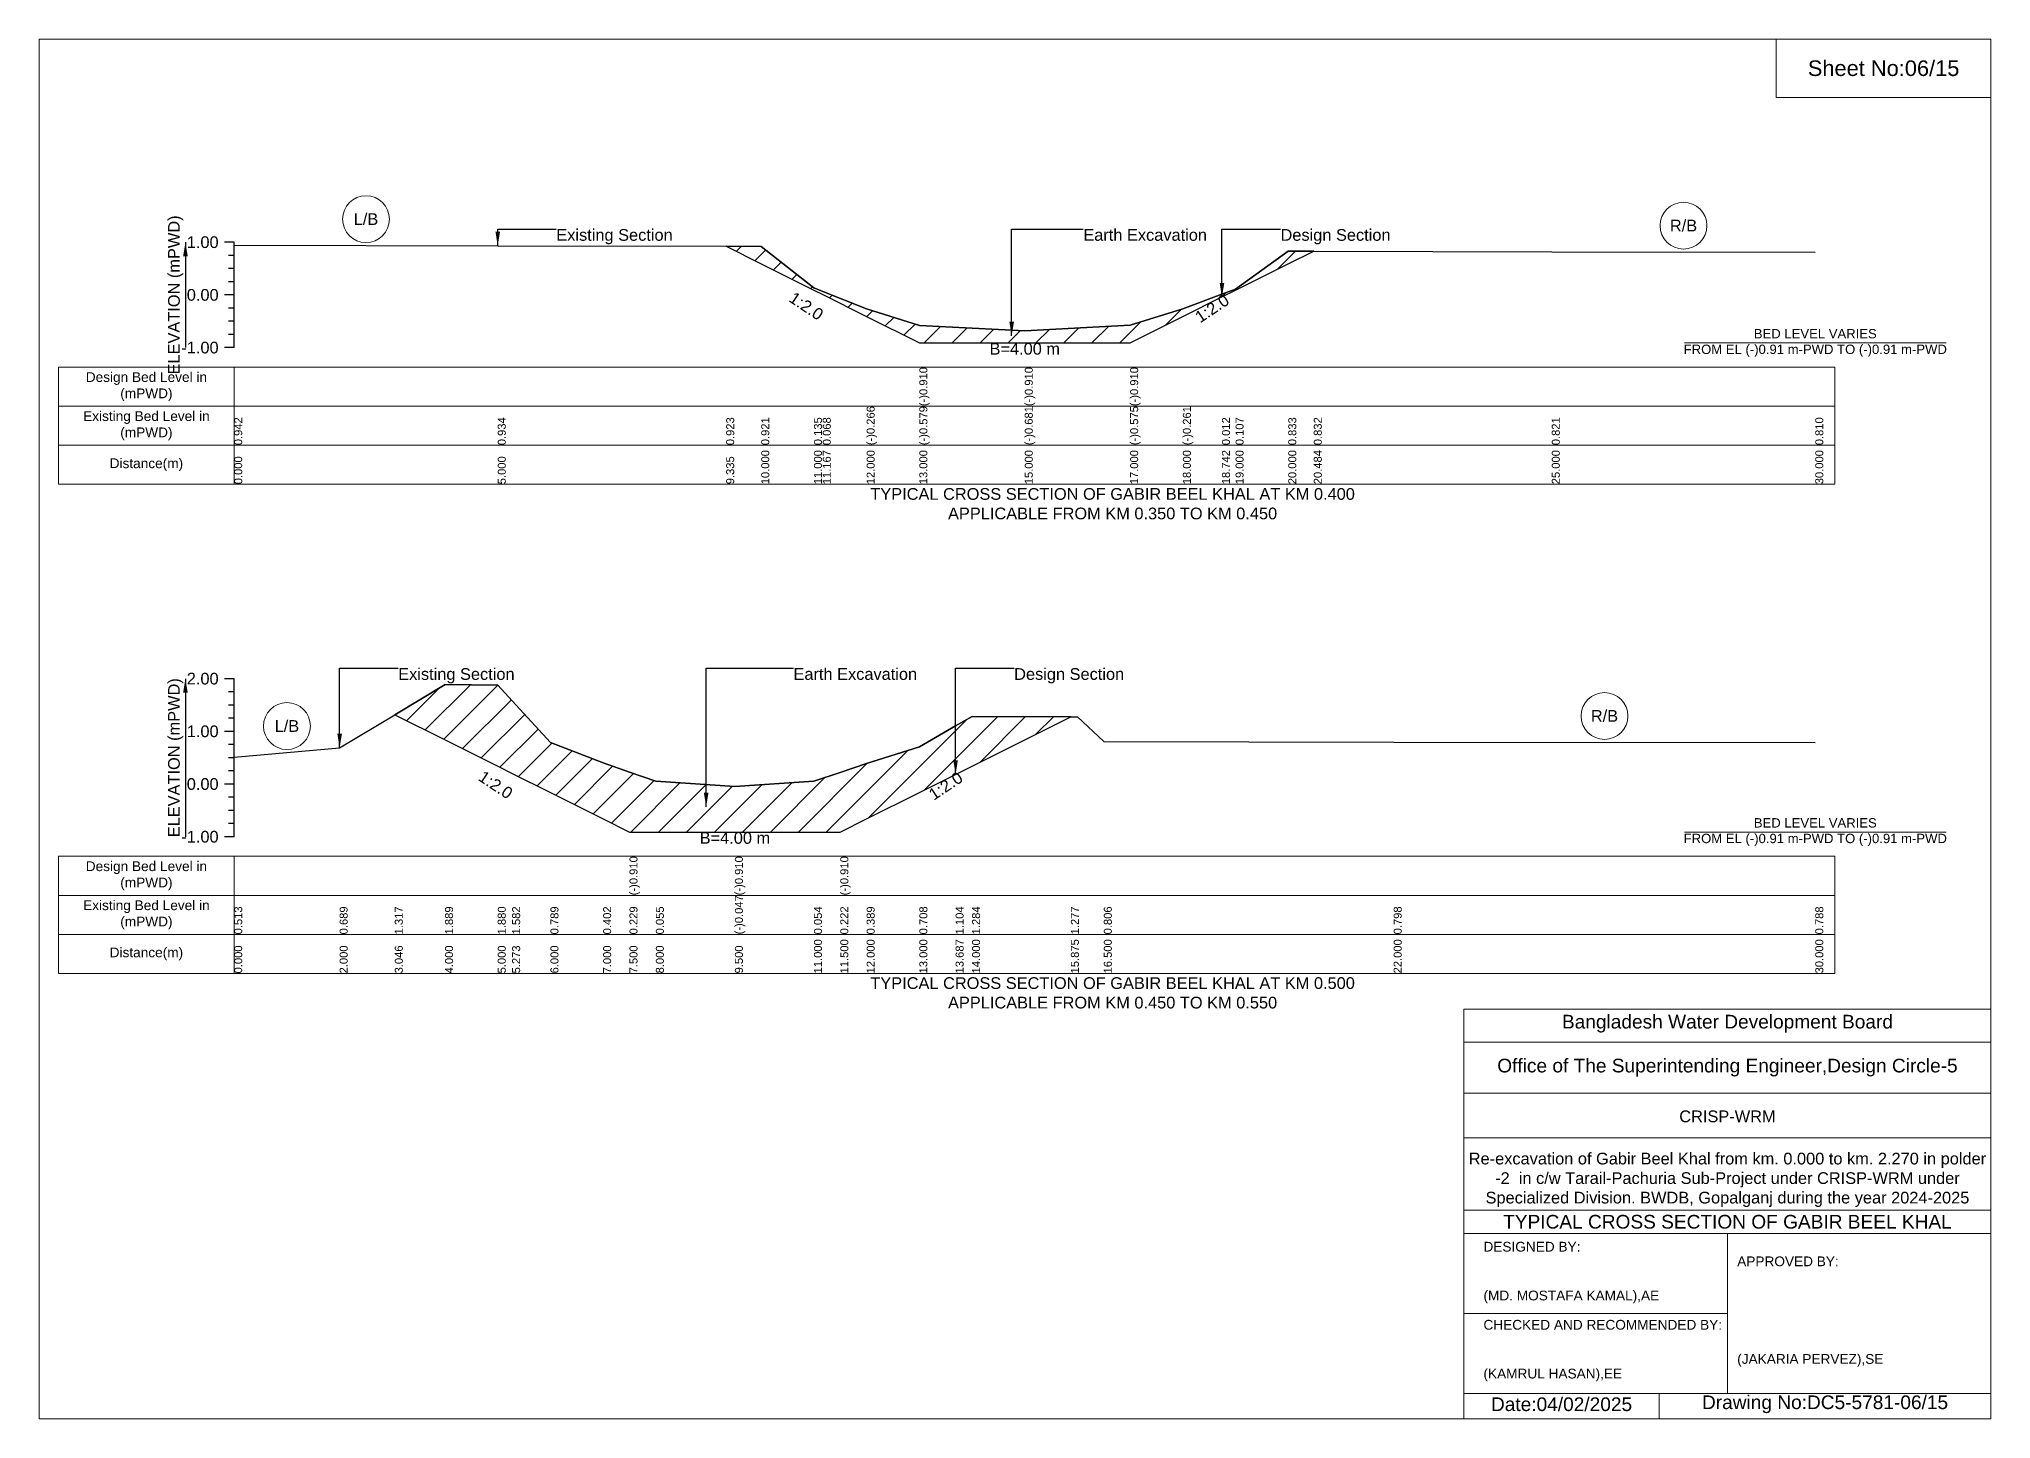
# Model space of a CAD drawing. Header units: inches. Extents: x 91000 to 258000, y -5656 to 6519.
# Drawn here: x 150000 to 158000, y -5656 to 0 of the extents above; entities that cross this region are included whole.
import ezdxf

# ---------------------------------------------------------------- set-up
doc = ezdxf.new("R2010")
doc.units = ezdxf.units.IN
doc.header["$LTSCALE"] = 7
doc.header["$MEASUREMENT"] = 0
for name, color, linetype, lineweight in [('Cross section Data Border', 7, 'Continuous', 9), ('Cross Section Labels', 7, 'Continuous', 9), ('Existing_Bed_Level for Xsection', 7, 'Continuous', 25)]:
    doc.layers.add(name, color=color, linetype=linetype, lineweight=lineweight)
doc.styles.get("Standard").update_dxf_attribs({"font": 'arial.ttf'})
doc.dimstyles.get("Standard").update_dxf_attribs({"dimtxt": 0.18, "dimasz": 0.18, "dimexe": 0.18, "dimexo": 0.0625, "dimgap": 0.09, "dimtad": 0, "dimtih": 1, "dimtoh": 1, "dimdec": 4, "dimzin": 0, "dimdsep": 46, "dimtxsty": 'Standard', "dimcen": 0.09, "dimadec": 0, "dimazin": 0, "dimtfac": 1, "dimtdec": 4, "dimtofl": 0, "dimtmove": 0, "dimatfit": 3, "dimfxl": 1, "dimtolj": 1, "dimtzin": 0, "dimarcsym": 0})

msp = doc.modelspace()

# ---------------------------------------------------------------- hatches: boundary and pattern name
at = {"layer": 'Existing_Bed_Level for Xsection'}
h = msp.add_hatch(dxfattribs=at)
h.set_pattern_fill('ANSI31', color=256, scale=648, style=0)
h.paths.add_polyline_path([(152816.3, -849.6), (152960, -921.5), (153176, -1029.5), (153212.1, -1047.5), (153392, -1137.5), (153608, -1245.5), (154040, -1245.5), (154472, -1245.5), (154688, -1137.5), (154848.2, -1057.3), (154904, -1029.5), (155120, -921.5), (155224.5, -869.2), (155120, -869), (154904, -1025.8), (154848.2, -1046.3), (154688, -1105.3), (154472, -1173.1), (154040, -1196), (153608, -1174), (153392, -1106.4), (153212.1, -1034.2), (153176, -1019.7), (152960, -850)])
h = msp.add_hatch(dxfattribs=at)
h.set_pattern_fill('ANSI31', color=256, scale=648, style=0)
h.paths.add_polyline_path([(151458, -2769.4), (151664, -2872.4), (151880, -2980.4), (151939, -3009.9), (152096, -3088.4), (152312, -3196.4), (152420, -3250.4), (152528, -3250.4), (152852, -3250.4), (153176, -3250.4), (153284, -3250.4), (153392, -3196.4), (153608, -3088.4), (153756.5, -3014.2), (153824, -2980.4), (154229, -2777.9), (153824, -2776.5), (153756.5, -2815.4), (153608, -2900.9), (153392, -2969.8), (153284, -3006), (153176, -3042.2), (152852, -3064), (152528, -3042), (152420, -3004.5), (152312, -2967), (152096, -2883.4), (151939, -2712.1), (151880, -2647.8), (151664, -2645.8)])

# ---------------------------------------------------------------- linework, layer by layer
at = {"layer": 'Cross section Data Border'}
for points in [[(150080, -1344.9), (157360, -1344.9), (157360, -1824.9), (150080, -1824.9)], [(150080, -3349.8), (157360, -3349.8), (157360, -3829.8), (150080, -3829.8)]]:
    msp.add_lwpolyline(points, close=True, dxfattribs=at)
for points in [[(150800, -1344.9), (150800, -1824.9)], [(150080, -1504.9), (157360, -1504.9)], [(150080, -1664.9), (157360, -1664.9)], [(150800, -3349.8), (150800, -3829.8)], [(150080, -3509.8), (157360, -3509.8)], [(150080, -3669.8), (157360, -3669.8)]]:
    msp.add_lwpolyline(points, dxfattribs=at)
at = {"layer": 'Cross Section Labels'}
for points in [[(150000, 0), (158000, 0), (158000, -5656), (150000, -5656)], [(157120, 0), (158000, 0), (158000, -240), (157120, -240)]]:
    msp.add_lwpolyline(points, close=True, dxfattribs=at)
for points in [[(156744.2, -1245.5), (157815.8, -1245.5)], [(156744.2, -3250.4), (157815.8, -3250.4)], [(155840, -5656), (155840, -3976), (158000, -3976)], [(155840, -4112), (158000, -4112)], [(155840, -4320), (158000, -4320)], [(155840, -4504), (158000, -4504)], [(155840, -4800), (158000, -4800)], [(155840, -4896), (158000, -4896)], [(156920, -4896), (156920, -5552)], [(155840, -5224), (156920, -5224)], [(155840, -5552), (158000, -5552)], [(156640, -5552), (156640, -5656)]]:
    msp.add_lwpolyline(points, dxfattribs=at)
for centre in [(151340, -738.3), (156740, -764.8), (156416, -2774.6), (151016, -2816)]:
    msp.add_circle(centre, 96, dxfattribs=at)
at = {"layer": 'Existing_Bed_Level for Xsection'}
for points in [[(150800, -832.9), (150760, -832.9)], [(150800, -1264.9), (150800, -1048.9), (150800, -832.9)], [(150800, -845.4), (151880, -847.2), (152816.3, -849.6), (152960, -850), (153176, -1019.7), (153212.1, -1034.2), (153392, -1106.4), (153608, -1174), (153608, -1174), (154040, -1196), (154040, -1196), (154472, -1173.1), (154472, -1173.1), (154688, -1105.3), (154848.2, -1046.3), (154904, -1025.8), (155120, -869), (155224.5, -869.2), (156200, -871.6), (157280, -873.9)], [(150800, -886.9), (150776, -886.9)], [(150800, -940.9), (150776, -940.9)], [(150800, -994.9), (150776, -994.9)], [(150800, -1048.9), (150760, -1048.9)], [(150800, -1102.9), (150776, -1102.9)], [(150800, -1156.9), (150776, -1156.9)], [(150800, -1264.9), (150760, -1264.9)], [(150800, -1210.9), (150776, -1210.9)], [(150800, -2621.8), (150760, -2621.8)], [(150800, -3269.8), (150800, -3053.8), (150800, -2837.8), (150800, -2621.8)], [(150800, -2675.8), (150776, -2675.8)], [(150800, -2943), (151232, -2905), (151458, -2769.4), (151664, -2645.8), (151880, -2647.8), (151939, -2712.1), (152096, -2883.4), (152312, -2967), (152420, -3004.5), (152420, -3004.5), (152528, -3042), (152852, -3064), (152852, -3064), (153176, -3042.2), (153284, -3006), (153284, -3006), (153392, -2969.8), (153608, -2900.9), (153756.5, -2815.4), (153824, -2776.5), (154229, -2777.9), (154256, -2778), (154364, -2879.8), (155552, -2881.5), (157280, -2883.6)], [(150800, -2729.8), (150776, -2729.8)], [(150800, -2783.8), (150776, -2783.8)], [(150800, -2837.8), (150760, -2837.8)], [(150800, -2891.8), (150776, -2891.8)], [(150800, -2945.8), (150776, -2945.8)], [(150800, -2999.8), (150776, -2999.8)], [(150800, -3053.8), (150760, -3053.8)], [(150800, -3107.8), (150776, -3107.8)], [(150800, -3161.8), (150776, -3161.8)], [(150800, -3269.8), (150760, -3269.8)], [(150800, -3215.8), (150776, -3215.8)]]:
    msp.add_lwpolyline(points, dxfattribs=at)
for points in [[(152816.3, -849.6), (152960, -921.5), (153176, -1029.5), (153212.1, -1047.5), (153392, -1137.5), (153608, -1245.5), (153608, -1245.5), (154040, -1245.5), (154040, -1245.5), (154472, -1245.5), (154472, -1245.5), (154688, -1137.5), (154848.2, -1057.3), (154904, -1029.5), (155120, -921.5), (155224.5, -869.2), (155224.5, -869.2), (155224.5, -869.2), (155120, -869), (154904, -1025.8), (154848.2, -1046.3), (154688, -1105.3), (154472, -1173.1), (154472, -1173.1), (154040, -1196), (154040, -1196), (153608, -1174), (153608, -1174), (153392, -1106.4), (153212.1, -1034.2), (153176, -1019.7), (152960, -850)], [(151458, -2769.4), (151458, -2769.4), (151664, -2872.4), (151880, -2980.4), (151939, -3009.9), (152096, -3088.4), (152312, -3196.4), (152420, -3250.4), (152420, -3250.4), (152528, -3250.4), (152852, -3250.4), (152852, -3250.4), (153176, -3250.4), (153284, -3250.4), (153284, -3250.4), (153392, -3196.4), (153608, -3088.4), (153756.5, -3014.2), (153824, -2980.4), (154229, -2777.9), (154229, -2777.9), (154229, -2777.9), (153824, -2776.5), (153756.5, -2815.4), (153608, -2900.9), (153392, -2969.8), (153284, -3006), (153284, -3006), (153176, -3042.2), (152852, -3064), (152852, -3064), (152528, -3042), (152420, -3004.5), (152420, -3004.5), (152312, -2967), (152096, -2883.4), (151939, -2712.1), (151880, -2647.8), (151664, -2645.8), (151458, -2769.4)]]:
    msp.add_lwpolyline(points, close=True, dxfattribs=at)

# ---------------------------------------------------------------- texts
at = {"layer": 'Cross section Data Border', "char_height": 40, "width": 640, "attachment_point": 5}
for s, insert in [('Design Bed Level in (mPWD)', (150440, -1424.9)), ('Existing Bed Level in (mPWD)', (150440, -1584.9)), ('Distance(m)', (150440, -1744.9)), ('Design Bed Level in (mPWD)', (150440, -3429.8)), ('Existing Bed Level in (mPWD)', (150440, -3589.8)), ('Distance(m)', (150440, -3749.8))]:
    msp.add_mtext(s, dxfattribs=dict(at, insert=insert))
at = {"layer": 'Cross Section Labels'}
for s, insert, char_height, attachment_point in [('Sheet No:06/15', (157560, -120), 64, 5), ('L/B', (151340, -738.3), 48, 5), ('Existing Section', (152120, -778.9), 48, 1), ('Earth Excavation', (154280, -778.9), 48, 1), ('Design Section', (155088.2, -778.9), 48, 1), ('R/B', (156740, -764.8), 48, 5), ('BED LEVEL VARIES ^JFROM EL (-)0.91 m-PWD TO (-)0.91 m-PWD', (157280, -1245.5), 38.4, 5), ('B=4.00 m', (154040, -1245.5), 48, 2), ('TYPICAL CROSS SECTION OF GABIR BEEL KHAL AT KM 0.400^JAPPLICABLE FROM KM 0.350 TO KM 0.450', (154400, -1904.9), 48, 5), ('Existing Section', (151472, -2578.6), 48, 1), ('Earth Excavation', (153092, -2578.6), 48, 1), ('Design Section', (153996.5, -2578.6), 48, 1), ('L/B', (151016, -2816), 48, 5), ('R/B', (156416, -2774.6), 48, 5), ('BED LEVEL VARIES ^JFROM EL (-)0.91 m-PWD TO (-)0.91 m-PWD', (157280, -3250.4), 38.4, 5), ('B=4.00 m', (152852, -3250.4), 48, 2), ('TYPICAL CROSS SECTION OF GABIR BEEL KHAL AT KM 0.500^JAPPLICABLE FROM KM 0.450 TO KM 0.550', (154400, -3909.8), 48, 5), ('Bangladesh Water Development Board', (156920, -4036), 56, 5), ('Office of The Superintending Engineer,Design Circle-5', (156920, -4216), 56, 5)]:
    msp.add_mtext(s, dxfattribs=dict(at, insert=insert, char_height=char_height, attachment_point=attachment_point))
at = {"layer": 'Cross Section Labels', "char_height": 48, "attachment_point": 2}
for insert, rotation in [((153158.1, -1074.5), 326.30993), ((154794.2, -1084.3), 33.69007), ((151885, -3036.9), 326.30993), ((153702.5, -3041.2), 33.69007)]:
    msp.add_mtext('1:2.0', dxfattribs=dict(at, insert=insert, rotation=rotation))
at = {"layer": 'Cross Section Labels'}
for s, insert, char_height, width, attachment_point in [('CRISP-WRM', (156920, -4416), 48, 2240, 5), ('Re-excavation of Gabir Beel Khal from km. 0.000 to km. 2.270 in polder -2  in c/w Tarail-Pachuria Sub-Project under CRISP-WRM under Specialized Division. BWDB, Gopalganj during the year 2024-2025', (156920, -4676), 48, 2160, 5), ('TYPICAL CROSS SECTION OF GABIR BEEL KHAL', (156920, -4848), 56, 2240, 5), ('DESIGNED BY:^J^J^J(MD. MOSTAFA KAMAL),AE', (155920, -5056), 40, 1120, 4), ('APPROVED BY:^J^J^J^J^J^J(JAKARIA PERVEZ),SE', (156960, -5216), 40, 1120, 4), ('CHECKED AND RECOMMENDED BY:^J^J^J(KAMRUL HASAN),EE', (155920, -5376), 40, 1120, 4), ('Date:04/02/2025', (156240, -5596), 56, 1120, 5), ('Drawing No:DC5-5781-06/15', (157320, -5596), 56, 1760, 5)]:
    msp.add_mtext(s, dxfattribs=dict(at, insert=insert, char_height=char_height, width=width, attachment_point=attachment_point))
at = {"layer": 'Existing_Bed_Level for Xsection', "rotation": 90}
for s, insert, char_height, attachment_point in [('ELEVATION (mPWD)', (150560, -1048.9), 48, 5), ('(-)0.910', (153608, -1504.9), 32.8, 1), ('(-)0.910', (154040, -1504.9), 32.8, 1), ('(-)0.910', (154472, -1504.9), 32.8, 1), ('(-)0.266', (153392, -1664.9), 32.8, 1), ('(-)0.579', (153608, -1664.9), 32.8, 1), ('(-)0.681', (154040, -1664.9), 32.8, 1), ('(-)0.575', (154472, -1664.9), 32.8, 1), ('(-)0.261', (154688, -1664.9), 32.8, 1), ('0.942', (150800, -1664.9), 32.8, 1), ('0.934', (151880, -1664.9), 32.8, 1), ('0.923', (152816.3, -1664.9), 32.8, 1), ('0.921', (152960, -1664.9), 32.8, 1), ('0.135', (153176, -1664.9), 32.8, 1), ('0.068', (153212.1, -1664.9), 32.8, 1), ('0.012', (154848.2, -1664.9), 32.8, 1), ('0.107', (154904, -1664.9), 32.8, 1), ('0.833', (155120, -1664.9), 32.8, 1), ('0.832', (155224.5, -1664.9), 32.8, 1), ('0.821', (156200, -1664.9), 32.8, 1), ('0.810', (157280, -1664.9), 32.8, 1), ('0.000', (150800, -1824.9), 32.8, 1), ('5.000', (151880, -1824.9), 32.8, 1), ('9.335', (152816.3, -1824.9), 32.8, 1), ('10.000', (152960, -1824.9), 32.8, 1), ('11.000', (153176, -1824.9), 32.8, 1), ('11.167', (153212.1, -1824.9), 32.8, 1), ('12.000', (153392, -1824.9), 32.8, 1), ('13.000', (153608, -1824.9), 32.8, 1), ('15.000', (154040, -1824.9), 32.8, 1), ('17.000', (154472, -1824.9), 32.8, 1), ('18.000', (154688, -1824.9), 32.8, 1), ('18.742', (154848.2, -1824.9), 32.8, 1), ('19.000', (154904, -1824.9), 32.8, 1), ('20.000', (155120, -1824.9), 32.8, 1), ('20.484', (155224.5, -1824.9), 32.8, 1), ('25.000', (156200, -1824.9), 32.8, 1), ('30.000', (157280, -1824.9), 32.8, 1), ('ELEVATION (mPWD)', (150560, -2945.8), 48, 5), ('(-)0.910', (152420, -3509.8), 32.8, 1), ('(-)0.910', (152852, -3509.8), 32.8, 1), ('(-)0.910', (153284, -3509.8), 32.8, 1), ('(-)0.047', (152852, -3669.8), 32.8, 1), ('0.513', (150800, -3669.8), 32.8, 1), ('0.689', (151232, -3669.8), 32.8, 1), ('1.317', (151458, -3669.8), 32.8, 1), ('1.889', (151664, -3669.8), 32.8, 1), ('1.880', (151880, -3669.8), 32.8, 1), ('1.582', (151939, -3669.8), 32.8, 1), ('0.789', (152096, -3669.8), 32.8, 1), ('0.402', (152312, -3669.8), 32.8, 1), ('0.229', (152420, -3669.8), 32.8, 1), ('0.055', (152528, -3669.8), 32.8, 1), ('0.054', (153176, -3669.8), 32.8, 1), ('0.222', (153284, -3669.8), 32.8, 1), ('0.389', (153392, -3669.8), 32.8, 1), ('0.708', (153608, -3669.8), 32.8, 1), ('1.104', (153756.5, -3669.8), 32.8, 1), ('1.284', (153824, -3669.8), 32.8, 1), ('1.277', (154229, -3669.8), 32.8, 1), ('0.806', (154364, -3669.8), 32.8, 1), ('0.798', (155552, -3669.8), 32.8, 1), ('0.788', (157280, -3669.8), 32.8, 1), ('0.000', (150800, -3829.8), 32.8, 1), ('2.000', (151232, -3829.8), 32.8, 1), ('3.046', (151458, -3829.8), 32.8, 1), ('4.000', (151664, -3829.8), 32.8, 1), ('5.000', (151880, -3829.8), 32.8, 1), ('5.273', (151939, -3829.8), 32.8, 1), ('6.000', (152096, -3829.8), 32.8, 1), ('7.000', (152312, -3829.8), 32.8, 1), ('7.500', (152420, -3829.8), 32.8, 1), ('8.000', (152528, -3829.8), 32.8, 1), ('9.500', (152852, -3829.8), 32.8, 1), ('11.000', (153176, -3829.8), 32.8, 1), ('11.500', (153284, -3829.8), 32.8, 1), ('12.000', (153392, -3829.8), 32.8, 1), ('13.000', (153608, -3829.8), 32.8, 1), ('13.687', (153756.5, -3829.8), 32.8, 1), ('14.000', (153824, -3829.8), 32.8, 1), ('15.875', (154229, -3829.8), 32.8, 1), ('16.500', (154364, -3829.8), 32.8, 1), ('22.000', (155552, -3829.8), 32.8, 1), ('30.000', (157280, -3829.8), 32.8, 1)]:
    msp.add_mtext(s, dxfattribs=dict(at, insert=insert, char_height=char_height, attachment_point=attachment_point))
at = {"layer": 'Existing_Bed_Level for Xsection', "char_height": 48, "attachment_point": 6}
for s, insert in [('1.00', (150736, -832.9)), ('0.00', (150736, -1048.9)), ('-1.00', (150736, -1264.9)), ('2.00', (150736, -2621.8)), ('1.00', (150736, -2837.8)), ('0.00', (150736, -3053.8)), ('-1.00', (150736, -3269.8))]:
    msp.add_mtext(s, dxfattribs=dict(at, insert=insert))

# ---------------------------------------------------------------- leaders
at = {"layer": 'Cross Section Labels', "annotation_type": 0, "has_hookline": 1, "hookline_direction": 0}
for points, text_width in [([(151880, -847.2), (151880, -778.9), (152119.9, -778.9)], 467.2), ([(153986.3, -1216.2), (153986.3, -778.9), (154279.9, -778.9)], 497), ([(154848.2, -1057.3), (154848.2, -778.9), (155088.1, -778.9)], 441.2), ([(151232, -2905), (151232, -2578.6), (151471.9, -2578.6)], 467.2), ([(152734.3, -3146.9), (152734.3, -2578.6), (153091.9, -2578.6)], 497), ([(153756.5, -3014.2), (153756.5, -2578.6), (153996.4, -2578.6)], 441.2)]:
    msp.add_leader(points, dimstyle='Standard', override={"dimasz": 57.6}, dxfattribs=dict(at, text_width=text_width))
at = {"layer": 'Existing_Bed_Level for Xsection'}
for points in [[(150600, -832.9), (150600, -1264.9)], [(150600, -2621.8), (150600, -3269.8)]]:
    msp.add_leader(points, dimstyle='Standard', override={"dimasz": 57.6}, dxfattribs=at)

doc.saveas('drawing.dxf')
